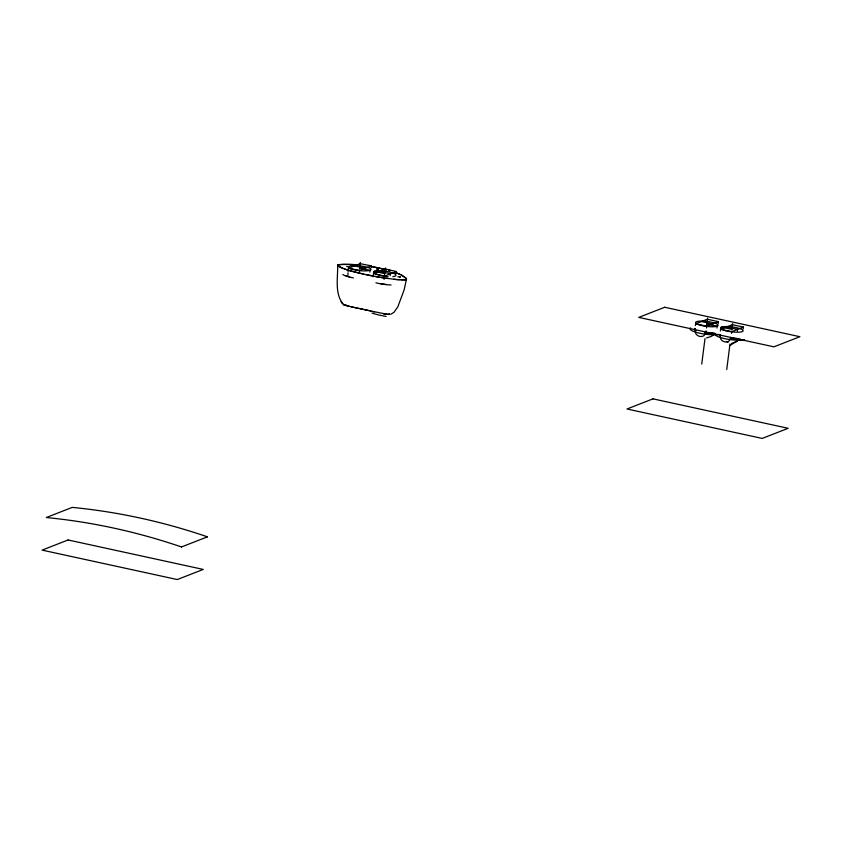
<?xml version="1.0" encoding="UTF-8"?>
<svg xmlns="http://www.w3.org/2000/svg" width="842" height="842" viewBox="0 0 842 842"><rect width="100%" height="100%" fill="white"/><g stroke="black" fill="none" stroke-linecap="round" stroke-linejoin="round"><path stroke-width="1.26" d="M347.999 272.871L348.02 275.113M695.092 328.433L695.597 333.148A4.705 4.263 68.7 0 0 696.766 334.863L698.439 335.969A7.241 6.557 68.7 0 0 701.028 336.526L702.881 336.19A4.705 4.263 68.7 0 0 704.428 335.063L706.07 330.822M343.389 264.272L339.115 264.609A7.115 1.41 4.2 0 0 338.179 264.851A7.115 1.41 4.3 0 0 337.674 265.167C337.979 277.923 334.148 295.51 344.42 305.236M350.525 264.367L338.863 264.651A6.989 1.379 4.2 0 0 337.758 265.083L339.579 267.04L347.483 270.008M390.667 314.329L393.982 312.319L397.782 306.962L404.192 289.69L406.528 278.765L401.192 274.913M348.093 271.524L348.42 268.24L360.144 263.672L371.311 265.851L371.112 267.598M359.671 268.851L360.355 262.451M369.901 272.103L370.101 270.271L359.734 268.251M359.387 272.166L359.587 270.419L371.311 265.851M365.249 269.882L365.449 268.135L354.282 265.956M695.387 325.559L695.608 323.812L707.322 319.244L718.458 321.665L718.237 323.402M720.373 331.001L720.594 329.254L732.319 324.686L743.454 327.106L743.223 328.854M701.733 364.081L705.007 338.568M706.806 324.538L707.617 318.16M716.984 328.022L717.216 326.191L706.88 323.938M721.289 328.959L721.531 327.128L731.866 329.38M726.73 369.522L729.993 344.01M731.793 329.98L732.603 323.602M706.512 327.98L706.743 326.243L718.458 321.665M712.374 325.696L712.606 323.949L701.46 321.528M731.498 333.421L731.73 331.685L743.454 327.106M737.36 331.138L737.592 329.39L726.457 326.97M373.048 276.713L373.501 273.45L385.226 268.882L396.329 271.545L396.066 273.282M374.153 273.029L374.427 271.208L384.741 273.692M384.647 274.292L385.594 267.945M396.329 271.545L384.605 276.123L384.099 279.365M390.204 275.566L390.467 273.829L379.363 271.166M378.3 269.072L377.89 270.156A1.421 0.526 -77.5 0 0 378.332 269.082M401.739 275.197L405.718 277.723L406.402 279.365A6.989 1.663 10.4 0 1 405.276 279.797M730.814 337.41L729.414 340.505A4.705 4.263 68.7 0 1 727.867 341.631L726.014 341.978A7.241 6.557 68.7 0 1 723.436 341.41L721.762 340.305A4.705 4.263 68.7 0 1 720.584 338.589L720.036 335.063M406.56 279.07L406.476 279.27A7.115 1.695 10.3 0 1 405.023 279.839L396.014 279.512L380.816 277.45M399.761 277.365L400.56 276.818L397.824 276.818M377.374 270.356A1.421 0.526 -77.5 0 1 377.511 268.219A1.421 0.526 -77.5 0 1 378.384 268.219C377.805 266.588 376.753 269.735 377.384 270.366M740.328 339.063L729.793 345.557M737.108 341.347L731.435 343.473M181.451 546.974L207.427 536.838M714.626 333.253L710.153 333.569A8.63 4.136 -1.9 0 0 706.964 333.158M405.286 279.797L400.887 279.891M713.079 333.095L705.901 332.622M738.066 338.537L730.898 338.063M343.946 264.262L357.618 264.809M706.954 333.2L704.743 332.916M730.824 338.652L731.94 338.642A8.63 4.052 -1.7 0 1 735.108 339.042M351.346 264.399L353.335 264.504M354.345 264.567L357.25 264.777M706.533 337.905L711.058 336.516A50.825 46.057 68.7 0 0 713.016 335.284L715.174 333.811A16.082 3.505 7.3 0 0 725.72 338.873A16.082 3.505 7.3 0 0 744.591 339.684M399.571 279.807L393.867 279.291M385.594 314.171L388.151 314.319A4.894 1.305 14.9 0 0 389.362 313.845L389.383 313.624A5.284 1.41 14.5 0 1 388.983 314.171A5.284 1.389 14.6 0 1 387.278 314.308L370.522 310.972M388.025 278.555L386.099 278.281M384.12 277.986L384.783 278.092M383.457 277.881L375.058 276.429M370.533 266.377L386.457 269.714M371.848 266.598L380.026 268.166M379.437 277.218L380.121 277.334M378.753 277.102L377.384 276.86M376.016 276.608L376.7 276.734M375.332 276.481L372.543 275.955M348.42 268.24L359.587 270.419M372.659 275.976L365.544 274.524M371.459 275.744L366.712 274.776M354.514 307.53L352.356 307.098M354.998 307.625L351.84 306.993M355.071 307.635L356.208 307.867M351.346 306.888L352.188 307.056M355.724 307.772L359.776 308.604M356.461 307.919L357.187 308.067M351.524 306.92L345.252 304.983A4.894 0.81 -0.2 0 1 345.609 304.73A5.284 0.874 0.3 0 0 345.304 305.172L345.273 305.172M358.566 308.351L359.176 308.477M359.513 308.54L360.387 308.73M360.292 308.709L361.081 308.877M360.997 308.856L361.881 309.046M361.618 308.993L364.302 309.572M365.702 274.555L363.06 273.987M362.239 309.119L362.86 309.256M695.608 323.812L706.743 326.243M720.594 329.254L731.73 331.685M364.123 309.53L365.112 309.751M364.754 309.667L367.586 310.298M361.765 273.692L363.218 274.018M365.386 309.814L366.017 309.951M349.051 306.404L348.251 306.225M366.659 310.098L370.08 310.877M362.081 273.766L354.293 271.903M381.184 268.419L386.741 269.787M367.943 310.382L368.585 310.53M360.955 273.513L350.43 270.871M369.88 310.824L370.901 311.066M372.469 311.424L374.395 311.877M373.501 273.45L384.605 276.123M347.557 306.056L346.094 305.625M353.724 271.755L347.957 270.156M349.904 270.724L344.325 268.977M389.857 270.661L388.836 270.366L390.088 270.735M343.083 268.524L337.589 265.367M346.672 266.314L347.567 266.682M345.915 305.562L345.357 305.257M400.045 274.376L395.424 272.482L401.224 274.934M727.951 342.41L726.52 341.389M343.883 304.983L343.094 304.446M720.226 335.095L719.826 334.558M720.184 335.4L719.784 334.874M694.945 329.643L694.829 328.948A8.567 2.421 49.8 0 1 695.018 328.685M341.052 301.783L341.968 303.215M694.976 329.422L694.818 328.738M353.408 277.902A17.029 3.589 6.2 0 1 342.841 274.492M391.025 284.985A17.029 3.842 8.4 0 1 375.932 282.807M349.683 276.881A16.082 3.389 6.2 0 1 345.725 275.608M386.299 284.438A16.082 3.631 8.4 0 1 380.647 283.628M388.109 276.629A11.356 2.558 8.4 0 1 373.511 271.977A11.356 2.558 8.4 0 1 389.214 271.945A11.356 2.558 8.4 0 1 392.835 276.618M385.794 314.34A11.567 2.705 13.6 0 1 383.71 314.024M386.099 316.392A23.65 4.926 13.1 0 1 372.059 313.161M207.427 536.828A665.896 603.377 68.7 0 0 72.244 507.389L46.278 517.535A665.896 603.377 68.7 0 1 181.451 546.953M718.973 334.379A16.082 3.505 7.3 0 1 699.155 333.095A16.082 3.505 7.3 0 1 690.608 327.927M714.721 333.379A11.378 2.484 7.3 0 1 705.649 333.19M695.987 330.664A11.378 2.484 7.3 0 1 694.997 328.833M735.171 338.958A8.63 3.273 -16.9 0 1 738.076 338.81M738.96 338.916A11.378 2.484 7.3 0 1 730.635 338.631M720.12 335.526A11.378 2.484 7.3 0 1 719.71 334.716M68.076 539.975L42.1 550.11L177.283 579.549L203.248 569.424L68.076 539.975M664.717 307.256L638.752 317.392L773.924 346.83L799.9 336.705L664.717 307.256M652.992 398.855L627.016 408.991L762.189 438.429L788.165 428.294L652.992 398.855M353.598 269.629A11.356 2.389 6.2 0 0 371.006 269.535A11.356 2.389 6.2 0 0 354.587 265.577A11.356 2.389 6.2 0 0 353.598 269.629M700.754 325.286A11.356 2.473 7.3 0 0 718.131 325.433A11.356 2.473 7.3 0 0 701.754 321.086A11.356 2.473 7.3 0 0 700.754 325.286M725.741 330.727A11.356 2.473 7.3 0 0 743.118 330.874A11.356 2.473 7.3 0 0 726.741 326.528A11.356 2.473 7.3 0 0 725.741 330.727"/></g></svg>
